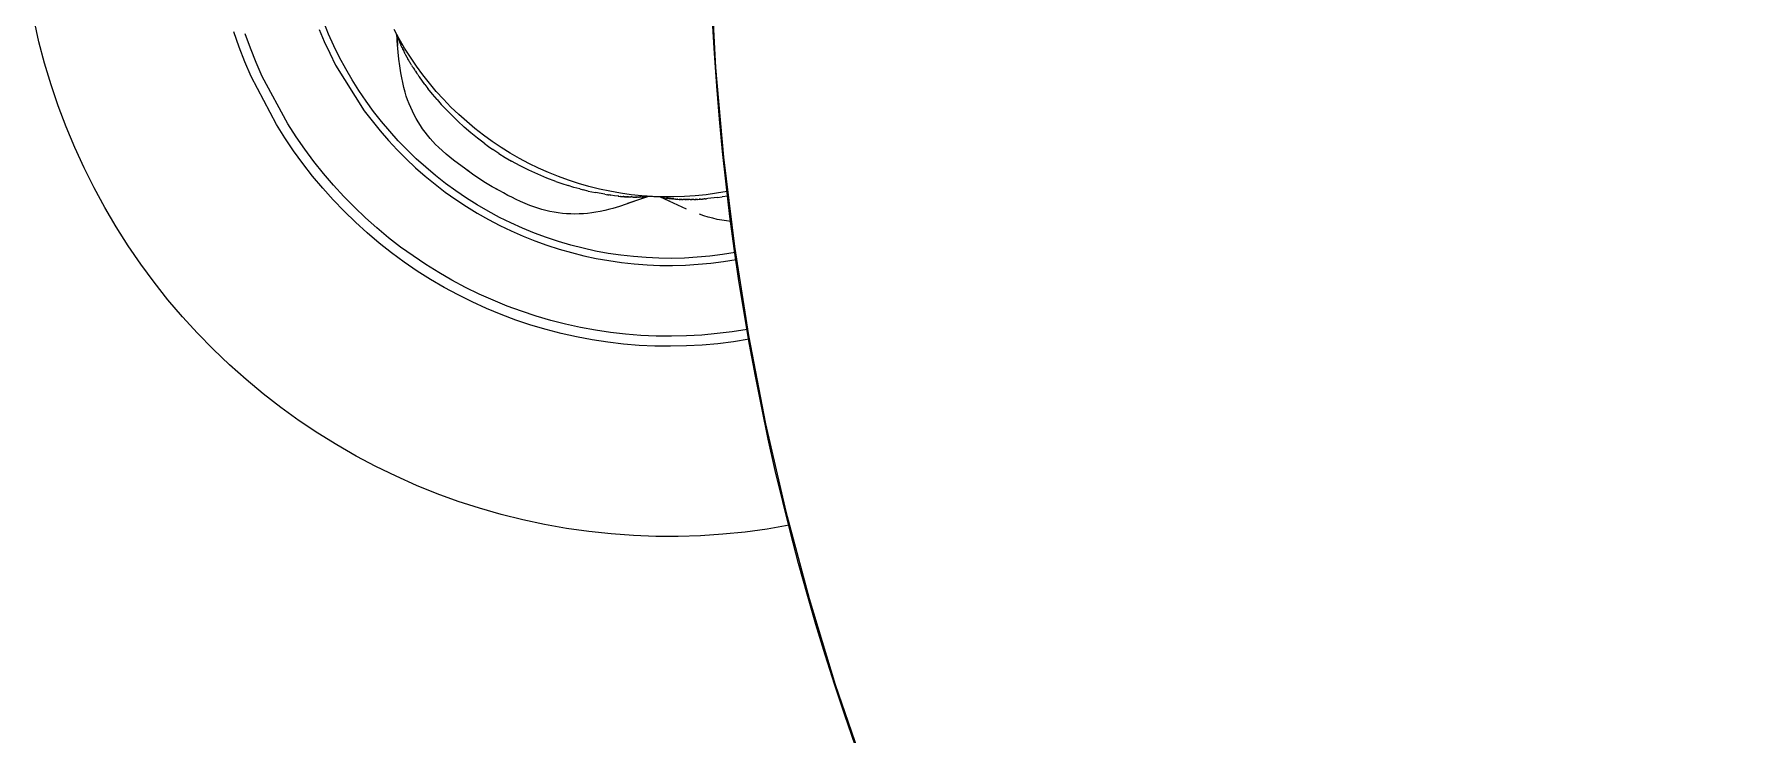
# Model space of a CAD drawing. Header units: inches. Extents: x -12 to 136, y -5 to 104.
# Drawn here: x 42.85 to 48.72, y 1.19 to 3.6 of the extents above; entities that cross this region are included whole.
import ezdxf

# ---------------------------------------------------------------- set-up
doc = ezdxf.new("R2010")
doc.units = ezdxf.units.IN
doc.layers.add('ZANO_R', color=7, linetype='Continuous', lineweight=0)

msp = doc.modelspace()

# ---------------------------------------------------------------- linework, layer by layer
at = {"layer": 'ZANO_R'}
for p, q in [((45.18515, 3.79217), (45.20135, 3.48276)), ((42.87089, 3.57227), (42.85391, 3.64743)), ((43.86872, 3.59824), (43.85191, 3.63931)), ((43.56042, 3.55385), (43.54227, 3.60563)), ((43.59899, 3.54983), (43.58092, 3.59957)), ((43.83546, 3.61463), (43.85312, 3.57305)), ((43.88695, 3.55779), (43.86872, 3.59824)), ((44.1119, 3.58213), (44.09441, 3.6147)), ((44.1036, 3.59419), (44.10274, 3.59849)), ((44.10362, 3.59413), (44.10362, 3.59419)), ((44.10362, 3.59413), (44.10363, 3.59409)), ((44.10434, 3.5848), (44.10362, 3.59409)), ((44.10364, 3.5942), (44.10363, 3.5942)), ((44.10363, 3.5942), (44.10363, 3.5942)), ((44.10363, 3.5942), (44.10363, 3.5942)), ((44.10363, 3.5942), (44.10363, 3.5942)), ((44.10363, 3.5942), (44.10363, 3.5942)), ((44.10363, 3.5942), (44.10363, 3.5942)), ((44.10365, 3.59421), (44.10364, 3.59421)), ((44.10364, 3.59421), (44.10364, 3.59421)), ((44.10364, 3.59421), (44.10364, 3.59421)), ((44.10364, 3.59421), (44.10364, 3.59421)), ((44.10364, 3.59421), (44.10364, 3.59421)), ((44.10364, 3.59421), (44.10364, 3.59421)), ((44.10364, 3.59421), (44.10364, 3.59421)), ((44.10364, 3.59421), (44.10364, 3.5942)), ((44.10364, 3.5942), (44.10364, 3.5942)), ((44.10366, 3.59422), (44.10365, 3.59422)), ((44.10365, 3.59422), (44.10365, 3.59422)), ((44.10365, 3.59422), (44.10365, 3.59422)), ((44.10365, 3.59422), (44.10365, 3.59422)), ((44.10365, 3.59422), (44.10365, 3.59422)), ((44.10365, 3.59422), (44.10365, 3.59421)), ((44.10365, 3.59421), (44.10365, 3.59421)), ((44.10367, 3.59422), (44.10366, 3.59422)), ((44.10366, 3.59422), (44.10366, 3.59422)), ((44.10366, 3.59422), (44.10366, 3.59422)), ((44.10366, 3.59422), (44.10366, 3.59422)), ((44.10366, 3.59422), (44.10366, 3.59422)), ((44.10366, 3.59422), (44.10366, 3.59422)), ((44.10366, 3.59422), (44.10366, 3.59422)), ((44.10368, 3.59422), (44.10367, 3.59422)), ((44.10367, 3.59422), (44.10367, 3.59422)), ((44.10367, 3.59422), (44.10367, 3.59422)), ((44.10367, 3.59422), (44.10367, 3.59422)), ((44.10367, 3.59422), (44.10367, 3.59422)), ((44.10367, 3.59422), (44.10367, 3.59422)), ((44.10369, 3.59422), (44.10368, 3.59422)), ((44.10368, 3.59422), (44.10368, 3.59422)), ((44.10368, 3.59422), (44.10368, 3.59422)), ((44.10368, 3.59422), (44.10368, 3.59422)), ((44.10368, 3.59422), (44.10368, 3.59422)), ((44.10368, 3.59422), (44.10368, 3.59422)), ((44.10368, 3.59422), (44.10368, 3.59422)), ((44.1037, 3.59422), (44.10369, 3.59422)), ((44.10369, 3.59422), (44.10369, 3.59422)), ((44.10369, 3.59422), (44.10369, 3.59422)), ((44.10369, 3.59422), (44.10369, 3.59422)), ((44.10369, 3.59422), (44.10369, 3.59422)), ((44.10369, 3.59422), (44.10369, 3.59422)), ((44.10369, 3.59422), (44.10369, 3.59422)), ((44.1037, 3.59421), (44.1037, 3.59422)), ((44.10371, 3.59421), (44.1037, 3.59421)), ((44.1037, 3.59421), (44.1037, 3.59421)), ((44.1037, 3.59421), (44.1037, 3.59421)), ((44.1037, 3.59421), (44.1037, 3.59421)), ((44.1037, 3.59421), (44.1037, 3.59421)), ((44.1037, 3.59421), (44.1037, 3.59421)), ((44.1037, 3.59421), (44.1037, 3.59421)), ((44.10371, 3.5942), (44.10371, 3.59421)), ((44.10371, 3.59421), (44.10371, 3.59421)), ((44.10371, 3.59419), (44.10371, 3.5942)), ((44.10371, 3.5942), (44.10371, 3.5942)), ((44.10371, 3.5942), (44.10371, 3.5942)), ((44.10371, 3.5942), (44.10371, 3.5942)), ((44.10371, 3.5942), (44.10371, 3.5942)), ((44.10371, 3.5942), (44.10371, 3.5942)), ((44.10371, 3.5942), (44.10371, 3.5942)), ((44.10371, 3.5942), (44.10371, 3.5942)), ((44.10372, 3.59419), (44.10371, 3.59419)), ((44.10371, 3.59419), (44.10371, 3.59419)), ((44.10371, 3.59419), (44.10391, 3.59407)), ((44.1041, 3.59357), (44.10399, 3.59405)), ((44.10409, 3.59357), (44.10411, 3.59348)), ((44.10417, 3.59329), (44.10412, 3.59348)), ((44.10423, 3.59307), (44.10418, 3.59326)), ((44.1043, 3.59282), (44.10425, 3.59299)), ((44.10495, 3.57591), (44.10434, 3.5848)), ((44.10439, 3.59255), (44.10435, 3.59269)), ((44.10449, 3.59225), (44.10445, 3.59235)), ((44.105, 3.5908), (44.10488, 3.59112)), ((44.10499, 3.5908), (44.10525, 3.59011)), ((44.10532, 3.58993), (44.10525, 3.59012)), ((44.10532, 3.58992), (44.10569, 3.58895)), ((44.10737, 3.55861), (44.10533, 3.58047)), ((44.10581, 3.58866), (44.10545, 3.5896)), ((44.10581, 3.58866), (44.10592, 3.58836)), ((44.10611, 3.58791), (44.10593, 3.58836)), ((44.1061, 3.58791), (44.10673, 3.58634)), ((44.10691, 3.5859), (44.10673, 3.58634)), ((44.10691, 3.5859), (44.10702, 3.58562)), ((44.1074, 3.58471), (44.10703, 3.58562)), ((44.10739, 3.58471), (44.10765, 3.5841)), ((44.10795, 3.58338), (44.10765, 3.5841)), ((44.10794, 3.58337), (44.10831, 3.58248)), ((44.10853, 3.58197), (44.10831, 3.58248)), ((44.10852, 3.58197), (44.11101, 3.57598)), ((44.11116, 3.57564), (44.11101, 3.57598)), ((44.13051, 3.55018), (44.1119, 3.58213)), ((42.89045, 3.49773), (42.87089, 3.57227)), ((43.58036, 3.50274), (43.56042, 3.55385)), ((43.61876, 3.50074), (43.59899, 3.54983)), ((43.85312, 3.57305), (43.87221, 3.53212)), ((43.87221, 3.53212), (43.8927, 3.49187)), ((43.90657, 3.51799), (43.88695, 3.55779)), ((43.92736, 3.47925), (43.90657, 3.51799)), ((44.106, 3.56125), (44.10495, 3.57591)), ((44.10807, 3.53656), (44.106, 3.56125)), ((44.10737, 3.55861), (44.10738, 3.55852)), ((44.11057, 3.51216), (44.10807, 3.53656)), ((44.11115, 3.57564), (44.11236, 3.57276)), ((44.11266, 3.57208), (44.11237, 3.57277)), ((44.11265, 3.57208), (44.11332, 3.5705)), ((44.11345, 3.57021), (44.11333, 3.5705)), ((44.11344, 3.57021), (44.11433, 3.56814)), ((44.11512, 3.56631), (44.11433, 3.56814)), ((44.11511, 3.56631), (44.11538, 3.5657)), ((44.11599, 3.56429), (44.11538, 3.5657)), ((44.11599, 3.56429), (44.11647, 3.56318)), ((44.11691, 3.56218), (44.11647, 3.56318)), ((44.11691, 3.56218), (44.11761, 3.56059)), ((44.11982, 3.5556), (44.11761, 3.56059)), ((44.11982, 3.5556), (44.12002, 3.55514)), ((44.12085, 3.55333), (44.12003, 3.55515)), ((44.12084, 3.55333), (44.12132, 3.55228)), ((44.1219, 3.55102), (44.12132, 3.55228)), ((44.12189, 3.55102), (44.12371, 3.54707)), ((44.12444, 3.54554), (44.12372, 3.54707)), ((44.12443, 3.54553), (44.12709, 3.53997)), ((44.12757, 3.539), (44.12709, 3.53997)), ((44.12756, 3.539), (44.12955, 3.53495)), ((44.13003, 3.53401), (44.12956, 3.53495)), ((44.13003, 3.53401), (44.13043, 3.53322)), ((44.13132, 3.53147), (44.13043, 3.53322)), ((44.15022, 3.51891), (44.13051, 3.55018)), ((44.13132, 3.53146), (44.13222, 3.5297)), ((44.1326, 3.52896), (44.13222, 3.5297)), ((44.1326, 3.52896), (44.13315, 3.52791)), ((44.13409, 3.52611), (44.13315, 3.52791)), ((44.13409, 3.52611), (44.13505, 3.52429)), ((44.13529, 3.52385), (44.13505, 3.52429)), ((44.13529, 3.52385), (44.13604, 3.52245)), ((44.13668, 3.52126), (44.13604, 3.52245)), ((44.13668, 3.52126), (44.13707, 3.52055)), ((44.13865, 3.51766), (44.13707, 3.52055)), ((44.13865, 3.51766), (44.13919, 3.51669)), ((44.171, 3.48833), (44.15022, 3.51891)), ((42.91257, 3.42392), (42.89045, 3.49773)), ((43.60206, 3.45235), (43.58036, 3.50274)), ((43.6402, 3.45235), (43.61876, 3.50074)), ((43.8927, 3.49187), (43.99153, 3.33424)), ((43.94948, 3.44126), (43.92736, 3.47925)), ((44.11352, 3.48853), (44.11057, 3.51216)), ((44.11707, 3.46499), (44.11352, 3.48853)), ((44.12753, 3.41449), (44.11707, 3.46499)), ((44.13955, 3.51604), (44.13919, 3.51669)), ((44.13955, 3.51604), (44.14028, 3.51473)), ((44.14103, 3.51339), (44.14028, 3.51473)), ((44.14103, 3.51339), (44.14142, 3.51272)), ((44.14316, 3.50967), (44.14142, 3.51272)), ((44.14316, 3.50967), (44.14375, 3.50864)), ((44.1441, 3.50805), (44.14375, 3.50865)), ((44.14409, 3.50805), (44.14495, 3.50658)), ((44.14567, 3.50536), (44.14495, 3.50658)), ((44.14567, 3.50536), (44.14619, 3.50448)), ((44.14746, 3.50236), (44.14619, 3.50448)), ((44.14745, 3.50236), (44.14874, 3.50022)), ((44.14892, 3.49993), (44.14874, 3.50022)), ((44.14891, 3.49993), (44.15004, 3.49807)), ((44.15058, 3.4972), (44.15005, 3.49807)), ((44.15058, 3.4972), (44.15137, 3.49591)), ((44.15409, 3.49155), (44.15137, 3.49591)), ((44.15409, 3.49155), (44.15547, 3.48935)), ((44.15574, 3.48893), (44.15547, 3.48935)), ((44.15574, 3.48892), (44.15686, 3.48716)), ((44.15752, 3.48613), (44.15686, 3.48716)), ((44.15752, 3.48613), (44.15826, 3.48497)), ((44.15968, 3.48277), (44.15826, 3.48497)), ((44.15968, 3.48277), (44.1604, 3.48167)), ((44.16117, 3.48049), (44.1604, 3.48167)), ((44.16117, 3.48049), (44.16403, 3.47613)), ((44.16496, 3.47474), (44.16403, 3.47614)), ((44.16496, 3.47474), (44.16551, 3.47391)), ((44.1669, 3.47184), (44.16551, 3.47391)), ((44.1669, 3.47183), (44.17088, 3.46595)), ((44.17137, 3.46524), (44.17088, 3.46595)), ((44.19283, 3.4585), (44.171, 3.48833)), ((44.17137, 3.46524), (44.17284, 3.46308)), ((44.17292, 3.46297), (44.17284, 3.46309)), ((44.17292, 3.46297), (44.17426, 3.46102)), ((44.17569, 3.45895), (44.17427, 3.46102)), ((44.17569, 3.45895), (44.17709, 3.45692)), ((45.20135, 3.48276), (45.22834, 3.17411)), ((42.93722, 3.35091), (42.91257, 3.42392)), ((43.68868, 3.28725), (43.60206, 3.45235)), ((43.72821, 3.28907), (43.6402, 3.45235)), ((43.97289, 3.40405), (43.94948, 3.44126)), ((43.99757, 3.36766), (43.97289, 3.40405)), ((44.13204, 3.39807), (44.12753, 3.41449)), ((44.17712, 3.45688), (44.17709, 3.45693)), ((44.17712, 3.45688), (44.17856, 3.45481)), ((44.18128, 3.45092), (44.17856, 3.45481)), ((44.18128, 3.45092), (44.18139, 3.45076)), ((44.19995, 3.42502), (44.1814, 3.45076)), ((44.21568, 3.42944), (44.19283, 3.4585)), ((44.19995, 3.42502), (44.21073, 3.41084)), ((44.22613, 3.39172), (44.21074, 3.41084)), ((44.23953, 3.40119), (44.21568, 3.42944)), ((44.26435, 3.37379), (44.23953, 3.40119)), ((42.96438, 3.2788), (42.93722, 3.35091)), ((44.02349, 3.33215), (43.99757, 3.36766)), ((44.13618, 3.3847), (44.13204, 3.39807)), ((44.14076, 3.37147), (44.13618, 3.3847)), ((44.14577, 3.35839), (44.14076, 3.37147)), ((44.1512, 3.34549), (44.14577, 3.35839)), ((44.15706, 3.33278), (44.1512, 3.34549)), ((44.24203, 3.37303), (44.22613, 3.39172)), ((44.24203, 3.37303), (44.25682, 3.35642)), ((44.25682, 3.35642), (44.27194, 3.34011)), ((44.2901, 3.34727), (44.26435, 3.37379)), ((44.31675, 3.32165), (44.2901, 3.34727)), ((43.71751, 3.24121), (43.68868, 3.28725)), ((43.75665, 3.24484), (43.72821, 3.28907)), ((43.99153, 3.33424), (44.01814, 3.29913)), ((44.01814, 3.29913), (44.04593, 3.26495)), ((44.05061, 3.29756), (44.02349, 3.33215)), ((44.07892, 3.26392), (44.05061, 3.29756)), ((44.16333, 3.32026), (44.15706, 3.33278)), ((44.17001, 3.30796), (44.16333, 3.32026)), ((44.17709, 3.29588), (44.17001, 3.30796)), ((44.18456, 3.28404), (44.17709, 3.29588)), ((44.19241, 3.27245), (44.18456, 3.28404)), ((44.29254, 3.31887), (44.27194, 3.34011)), ((44.31376, 3.29825), (44.29254, 3.31887)), ((44.33558, 3.27827), (44.31376, 3.29825)), ((44.34428, 3.29698), (44.31675, 3.32165)), ((44.37265, 3.27328), (44.34428, 3.29698)), ((42.99401, 3.20767), (42.96438, 3.2788)), ((43.7479, 3.1962), (43.71751, 3.24121)), ((43.78658, 3.20161), (43.75665, 3.24484)), ((44.04593, 3.26495), (44.07485, 3.23172)), ((44.07485, 3.23172), (44.10489, 3.19949)), ((44.10836, 3.23127), (44.07892, 3.26392)), ((44.13891, 3.19966), (44.10836, 3.23127)), ((44.20064, 3.26113), (44.19241, 3.27245)), ((44.20924, 3.25008), (44.20064, 3.26113)), ((44.2182, 3.23932), (44.20924, 3.25008)), ((44.2275, 3.22886), (44.2182, 3.23932)), ((44.23714, 3.21871), (44.2275, 3.22886)), ((44.35798, 3.25894), (44.33558, 3.27827)), ((44.38094, 3.24028), (44.35798, 3.25894)), ((44.40183, 3.25057), (44.37265, 3.27328)), ((44.40444, 3.22231), (44.38094, 3.24028)), ((44.43178, 3.2289), (44.40183, 3.25057)), ((44.46246, 3.20828), (44.43178, 3.2289)), ((43.02607, 3.1376), (42.99401, 3.20767)), ((43.77983, 3.15226), (43.7479, 3.1962)), ((43.81797, 3.15942), (43.78658, 3.20161)), ((44.10489, 3.19949), (44.136, 3.1683)), ((44.136, 3.1683), (44.16815, 3.13818)), ((44.17054, 3.16912), (44.13891, 3.19966)), ((44.2032, 3.13968), (44.17054, 3.16912)), ((44.24712, 3.20889), (44.23714, 3.21871)), ((44.27304, 3.18517), (44.24712, 3.20889)), ((44.2859, 3.17437), (44.27304, 3.18517)), ((44.29902, 3.16388), (44.2859, 3.17437)), ((44.40444, 3.22231), (44.4194, 3.21147)), ((44.4194, 3.21147), (44.43457, 3.20093)), ((44.45451, 3.18775), (44.43457, 3.20094)), ((44.45451, 3.18775), (44.47659, 3.17398)), ((44.49384, 3.18873), (44.46246, 3.20828)), ((44.47659, 3.17398), (44.49905, 3.16083)), ((44.52588, 3.17029), (44.49384, 3.18873)), ((44.55854, 3.15297), (44.52588, 3.17029)), ((45.22834, 3.17411), (45.26607, 2.86658)), ((43.06053, 3.06868), (43.02607, 3.1376)), ((43.81324, 3.10944), (43.77983, 3.15226)), ((43.84811, 3.0678), (43.81324, 3.10944)), ((43.85078, 3.11832), (43.81797, 3.15942)), ((43.88496, 3.07837), (43.85078, 3.11832)), ((44.16815, 3.13818), (44.2013, 3.10917)), ((44.2013, 3.10917), (44.23542, 3.08129)), ((44.23685, 3.11139), (44.2032, 3.13968)), ((44.27145, 3.08428), (44.23685, 3.11139)), ((44.35352, 3.12406), (44.29902, 3.16388)), ((44.36369, 3.11623), (44.34179, 3.13227)), ((44.35466, 3.12326), (44.35352, 3.12406)), ((44.35487, 3.12311), (44.35466, 3.12326)), ((44.35489, 3.1231), (44.35487, 3.12311)), ((44.35488, 3.12311), (44.3549, 3.1231)), ((44.3549, 3.1231), (44.35489, 3.1231)), ((44.3549, 3.1231), (44.3549, 3.1231)), ((44.3549, 3.1231), (44.3549, 3.1231)), ((44.3549, 3.1231), (44.3549, 3.1231)), ((44.3549, 3.1231), (44.3549, 3.1231)), ((44.3549, 3.1231), (44.3549, 3.1231)), ((44.3549, 3.1231), (44.3549, 3.1231)), ((44.3549, 3.1231), (44.3549, 3.1231)), ((44.3549, 3.1231), (44.3549, 3.1231)), ((44.3549, 3.1231), (44.3549, 3.1231)), ((44.3861, 3.10092), (44.36369, 3.11623)), ((44.52851, 3.14479), (44.49905, 3.16083)), ((44.5585, 3.12975), (44.52851, 3.14479)), ((44.58898, 3.11574), (44.5585, 3.12975)), ((44.59178, 3.13679), (44.55854, 3.15297)), ((44.61992, 3.10277), (44.58898, 3.11574)), ((44.62556, 3.12178), (44.59178, 3.13679)), ((44.65985, 3.10795), (44.62556, 3.12178)), ((44.69459, 3.09532), (44.65985, 3.10795)), ((43.09735, 3.00098), (43.06053, 3.06868)), ((43.88439, 3.02738), (43.84811, 3.0678)), ((43.92049, 3.0396), (43.88496, 3.07837)), ((44.23542, 3.08129), (44.27046, 3.05459)), ((44.27046, 3.05459), (44.30638, 3.02909)), ((44.30697, 3.05837), (44.27145, 3.08428)), ((44.34337, 3.0337), (44.30697, 3.05837)), ((44.409, 3.08636), (44.3861, 3.10092)), ((44.43238, 3.07256), (44.409, 3.08636)), ((44.4562, 3.05955), (44.43238, 3.07256)), ((44.44514, 3.06587), (44.44313, 3.06702)), ((44.47088, 3.05132), (44.44514, 3.06587)), ((44.48604, 3.04312), (44.47088, 3.05132)), ((44.65128, 3.09086), (44.61992, 3.10277)), ((44.65128, 3.09086), (44.67231, 3.0835)), ((44.67231, 3.0835), (44.69351, 3.07661)), ((44.71353, 3.07058), (44.69351, 3.07661)), ((44.72975, 3.0839), (44.69459, 3.09532)), ((44.73367, 3.06499), (44.71353, 3.07058)), ((44.76529, 3.07371), (44.72975, 3.0839)), ((44.73367, 3.06499), (44.74501, 3.06206)), ((44.76226, 3.05795), (44.74502, 3.06207)), ((44.76226, 3.05795), (44.78832, 3.0525)), ((44.80116, 3.06476), (44.76529, 3.07371)), ((44.82006, 3.0468), (44.78832, 3.05251)), ((44.83731, 3.05706), (44.80116, 3.06476)), ((44.87372, 3.05062), (44.83731, 3.05706)), ((44.91032, 3.04545), (44.87372, 3.05062)), ((45.2051, 3.05015), (45.16848, 3.04509)), ((45.24152, 3.05649), (45.2051, 3.05015)), ((43.13648, 2.9346), (43.09735, 3.00098)), ((43.92204, 2.98823), (43.88439, 3.02738)), ((43.95731, 3.00206), (43.92049, 3.0396)), ((43.99539, 2.9658), (43.95731, 3.00206)), ((44.30638, 3.02909), (44.34315, 3.00483)), ((44.34315, 3.00483), (44.38072, 2.98182)), ((44.38059, 3.01031), (44.34337, 3.0337)), ((44.41859, 2.9882), (44.38059, 3.01031)), ((44.49915, 3.03632), (44.48604, 3.04312)), ((44.51417, 3.02889), (44.49915, 3.03632)), ((44.52935, 3.02181), (44.51417, 3.02889)), ((44.56169, 3.00835), (44.52935, 3.02181)), ((44.57524, 3.00326), (44.56169, 3.00835)), ((44.58897, 2.99865), (44.57524, 3.00326)), ((44.60284, 2.9945), (44.58897, 2.99865)), ((44.61684, 2.99083), (44.60284, 2.9945)), ((44.63097, 2.98764), (44.61684, 2.99083)), ((44.82013, 2.99121), (44.80351, 2.98758)), ((44.82006, 3.0468), (44.82968, 3.04524)), ((44.83664, 2.99532), (44.82013, 2.99121)), ((44.83132, 3.04499), (44.82968, 3.04525)), ((44.83132, 3.04499), (44.83327, 3.04469)), ((44.83388, 3.0446), (44.83327, 3.04469)), ((44.83387, 3.04459), (44.83515, 3.0444)), ((44.83894, 3.04384), (44.83515, 3.04441)), ((44.8477, 2.99832), (44.83664, 2.99532)), ((44.83895, 3.04384), (44.84031, 3.04365)), ((44.85317, 3.0419), (44.84031, 3.04364)), ((44.87044, 3.00499), (44.8477, 2.99832)), ((44.86606, 3.04039), (44.85317, 3.0419)), ((44.86606, 3.04039), (44.86718, 3.04027)), ((44.86843, 3.04014), (44.86718, 3.04027)), ((44.86843, 3.04014), (44.87366, 3.03963)), ((44.89301, 3.01219), (44.87044, 3.00499)), ((44.87537, 3.03948), (44.87366, 3.03963)), ((44.87536, 3.03947), (44.87686, 3.03934)), ((44.87762, 3.03928), (44.87686, 3.03935)), ((44.87762, 3.03928), (44.88319, 3.03883)), ((44.88419, 3.03876), (44.88319, 3.03883)), ((44.88419, 3.03875), (44.88524, 3.03868)), ((44.88736, 3.03853), (44.88524, 3.03868)), ((44.88736, 3.03853), (44.88937, 3.0384)), ((44.89048, 3.03833), (44.88937, 3.0384)), ((44.89048, 3.03833), (44.8924, 3.03822)), ((44.8935, 3.03816), (44.8924, 3.03822)), ((44.95244, 3.03334), (44.89301, 3.01219)), ((44.8935, 3.03815), (44.8954, 3.03805)), ((44.89648, 3.038), (44.8954, 3.03805)), ((44.89648, 3.038), (44.89837, 3.03791)), ((44.96647, 3.03857), (44.89801, 3.01509)), ((44.8994, 3.03786), (44.89837, 3.03791)), ((44.8994, 3.03786), (44.9013, 3.03778)), ((44.90229, 3.03774), (44.9013, 3.03778)), ((44.90229, 3.03774), (44.90706, 3.03758)), ((44.90778, 3.03756), (44.90706, 3.03758)), ((44.90778, 3.03755), (44.9099, 3.0375)), ((44.91131, 3.03747), (44.9099, 3.0375)), ((44.94708, 3.04156), (44.91032, 3.04545)), ((44.91131, 3.03746), (44.9127, 3.03743)), ((44.91477, 3.0374), (44.9127, 3.03744)), ((44.91477, 3.03739), (44.91548, 3.03738)), ((44.91813, 3.03736), (44.91548, 3.03739)), ((44.91813, 3.03734), (44.92359, 3.03731)), ((44.92447, 3.03732), (44.92359, 3.03732)), ((44.92447, 3.03731), (44.92621, 3.03731)), ((44.92753, 3.03733), (44.92621, 3.03732)), ((44.92753, 3.03731), (44.92877, 3.03732)), ((44.93051, 3.03734), (44.92877, 3.03733)), ((44.93051, 3.03733), (44.93128, 3.03733)), ((44.93337, 3.03736), (44.93128, 3.03734)), ((44.93337, 3.03735), (44.93375, 3.03735)), ((44.93615, 3.03739), (44.93375, 3.03736)), ((44.93615, 3.03738), (44.93848, 3.03742)), ((44.93884, 3.03743), (44.93848, 3.03742)), ((44.93884, 3.03742), (44.94073, 3.03746)), ((44.94143, 3.03747), (44.94073, 3.03746)), ((44.94143, 3.03747), (44.94291, 3.0375)), ((44.94392, 3.03752), (44.94291, 3.0375)), ((44.94392, 3.03752), (44.94702, 3.03759)), ((44.94746, 3.03761), (44.94702, 3.0376)), ((44.98396, 3.03894), (44.94708, 3.04156)), ((44.94746, 3.0376), (44.94896, 3.03765)), ((44.94966, 3.03767), (44.94896, 3.03765)), ((44.94966, 3.03767), (44.95081, 3.0377)), ((44.95174, 3.03773), (44.95081, 3.0377)), ((44.95174, 3.03773), (44.95427, 3.03782)), ((44.96697, 3.03863), (44.95244, 3.03334)), ((44.95459, 3.03783), (44.95427, 3.03782)), ((44.95459, 3.03783), (44.95509, 3.03784)), ((44.95547, 3.03786), (44.95509, 3.03785)), ((44.95547, 3.03786), (44.95589, 3.03787)), ((44.9563, 3.03789), (44.95589, 3.03787)), ((44.9563, 3.03788), (44.95743, 3.03792)), ((44.9579, 3.03794), (44.95743, 3.03792)), ((44.9579, 3.03793), (44.95885, 3.03797)), ((44.9595, 3.038), (44.95885, 3.03797)), ((44.9595, 3.03799), (44.96142, 3.03808)), ((44.96168, 3.0381), (44.96142, 3.03808)), ((44.96168, 3.03809), (44.96254, 3.03814)), ((44.96296, 3.03817), (44.96254, 3.03815)), ((44.96296, 3.03817), (44.96305, 3.03818)), ((44.96451, 3.0383), (44.96305, 3.03818)), ((44.96499, 3.03835), (44.9648, 3.03833)), ((44.96539, 3.0384), (44.96516, 3.03837)), ((44.96574, 3.03845), (44.96548, 3.03842)), ((44.96604, 3.0385), (44.96578, 3.03846)), ((44.96651, 3.0386), (44.96615, 3.03852)), ((44.96667, 3.03865), (44.96663, 3.03864)), ((44.96667, 3.03864), (44.96675, 3.03867)), ((44.96796, 3.03907), (44.96676, 3.03868)), ((44.96705, 3.03866), (44.96698, 3.03863)), ((44.96702, 3.03875), (44.96702, 3.03875)), ((44.96702, 3.03875), (44.96702, 3.03875)), ((44.96702, 3.03875), (44.96703, 3.03875)), ((44.96703, 3.03875), (44.96703, 3.03875)), ((44.96703, 3.03875), (44.96703, 3.03875)), ((44.96703, 3.03875), (44.96703, 3.03875)), ((44.96703, 3.03875), (44.96703, 3.03875)), ((44.96703, 3.03875), (44.96704, 3.03875)), ((44.96704, 3.03875), (44.96704, 3.03875)), ((44.96704, 3.03875), (44.96704, 3.03875)), ((44.96704, 3.03875), (44.96704, 3.03874)), ((44.96704, 3.03874), (44.96704, 3.03874)), ((44.96704, 3.03874), (44.96705, 3.03874)), ((44.96705, 3.03874), (44.96705, 3.03874)), ((44.96705, 3.03874), (44.96705, 3.03874)), ((44.96705, 3.03874), (44.96705, 3.03874)), ((44.96705, 3.03874), (44.96705, 3.03874)), ((44.96705, 3.03874), (44.96706, 3.03874)), ((44.96705, 3.03866), (44.96708, 3.03868)), ((44.96706, 3.03874), (44.96706, 3.03874)), ((44.96706, 3.03874), (44.96706, 3.03874)), ((44.96706, 3.03874), (44.96706, 3.03874)), ((44.96706, 3.03874), (44.96706, 3.03873)), ((44.96706, 3.03873), (44.96706, 3.03873)), ((44.96706, 3.03873), (44.96706, 3.03873)), ((44.96706, 3.03873), (44.96707, 3.03873)), ((44.96707, 3.03873), (44.96707, 3.03873)), ((44.96707, 3.03873), (44.96707, 3.03873)), ((44.96707, 3.03873), (44.96707, 3.03873)), ((44.96707, 3.03873), (44.96707, 3.03872)), ((44.96707, 3.03872), (44.96707, 3.03872)), ((44.96707, 3.03872), (44.96707, 3.03872)), ((44.96707, 3.03872), (44.96708, 3.03872)), ((44.96827, 3.03906), (44.96708, 3.03867)), ((44.96708, 3.03872), (44.96708, 3.03872)), ((44.96708, 3.03872), (44.96708, 3.03872)), ((44.96708, 3.03872), (44.96708, 3.03871)), ((44.96708, 3.03871), (44.96708, 3.03871)), ((44.96708, 3.03871), (44.96708, 3.03871)), ((44.96708, 3.03871), (44.96708, 3.03871)), ((44.96708, 3.03871), (44.96708, 3.03871)), ((44.96708, 3.03871), (44.96708, 3.03871)), ((44.96708, 3.03871), (44.96708, 3.0387)), ((44.96708, 3.0387), (44.96708, 3.0387)), ((44.96708, 3.0387), (44.96708, 3.0387)), ((44.96708, 3.0387), (44.96708, 3.0387)), ((44.96708, 3.0387), (44.96708, 3.0387)), ((44.96708, 3.0387), (44.96708, 3.03869)), ((44.96708, 3.03869), (44.96708, 3.03869)), ((44.96708, 3.03869), (44.96708, 3.03869)), ((44.96708, 3.03869), (44.96708, 3.03869)), ((44.96708, 3.03869), (44.96708, 3.03869)), ((44.96708, 3.03869), (44.96708, 3.03868)), ((44.96708, 3.03868), (44.96708, 3.03868)), ((44.96708, 3.03868), (44.96708, 3.03868)), ((44.96917, 3.03943), (44.96796, 3.03907)), ((44.96946, 3.03942), (44.96827, 3.03906)), ((44.97039, 3.03975), (44.96917, 3.03943)), ((44.97067, 3.03973), (44.96946, 3.03942)), ((44.98899, 3.03852), (44.97016, 3.0396)), ((45.0209, 3.0376), (44.98396, 3.03894)), ((45.00784, 3.03776), (44.98899, 3.03852)), ((45.01199, 3.03636), (45.00784, 3.03776)), ((45.012, 3.03643), (45.01199, 3.03642)), ((45.01199, 3.03642), (45.01199, 3.03642)), ((45.01199, 3.03642), (45.01199, 3.03642)), ((45.01199, 3.03642), (45.01199, 3.03642)), ((45.01199, 3.03642), (45.01199, 3.03642)), ((45.01199, 3.03642), (45.01199, 3.03642)), ((45.01199, 3.03642), (45.01199, 3.03641)), ((45.01199, 3.03641), (45.01199, 3.03641)), ((45.01199, 3.03641), (45.01199, 3.03641)), ((45.01199, 3.03641), (45.01199, 3.03641)), ((45.01199, 3.03641), (45.01199, 3.03641)), ((45.01199, 3.03641), (45.01199, 3.03641)), ((45.01199, 3.03641), (45.01199, 3.03641)), ((45.01199, 3.03641), (45.01199, 3.0364)), ((45.01199, 3.0364), (45.01199, 3.0364)), ((45.01199, 3.0364), (45.012, 3.0364)), ((45.01201, 3.03644), (45.012, 3.03644)), ((45.012, 3.03644), (45.012, 3.03644)), ((45.012, 3.03644), (45.012, 3.03644)), ((45.012, 3.03644), (45.012, 3.03644)), ((45.012, 3.03644), (45.012, 3.03644)), ((45.012, 3.03644), (45.012, 3.03644)), ((45.012, 3.03644), (45.012, 3.03644)), ((45.012, 3.03644), (45.012, 3.03643)), ((45.012, 3.03643), (45.012, 3.03643)), ((45.012, 3.03643), (45.012, 3.03643)), ((45.012, 3.03643), (45.012, 3.03643)), ((45.012, 3.03643), (45.012, 3.03643)), ((45.012, 3.03643), (45.012, 3.03643)), ((45.012, 3.03643), (45.012, 3.03643)), ((45.012, 3.0364), (45.012, 3.0364)), ((45.012, 3.0364), (45.012, 3.0364)), ((45.012, 3.0364), (45.012, 3.0364)), ((45.012, 3.0364), (45.012, 3.0364)), ((45.012, 3.0364), (45.012, 3.03639)), ((45.012, 3.03639), (45.012, 3.03639)), ((45.012, 3.03639), (45.012, 3.03639)), ((45.012, 3.03639), (45.012, 3.03639)), ((45.012, 3.03639), (45.012, 3.03639)), ((45.012, 3.03639), (45.012, 3.03639)), ((45.01206, 3.03634), (45.012, 3.03638)), ((45.01202, 3.03645), (45.01201, 3.03645)), ((45.01201, 3.03645), (45.01201, 3.03645)), ((45.01201, 3.03645), (45.01201, 3.03645)), ((45.01201, 3.03645), (45.01201, 3.03645)), ((45.01201, 3.03645), (45.01201, 3.03645)), ((45.01201, 3.03645), (45.01201, 3.03645)), ((45.01201, 3.03645), (45.01201, 3.03645)), ((45.01201, 3.03645), (45.01201, 3.03644)), ((45.01203, 3.03646), (45.01202, 3.03646)), ((45.01202, 3.03646), (45.01202, 3.03646)), ((45.01202, 3.03646), (45.01202, 3.03646)), ((45.01202, 3.03646), (45.01202, 3.03645)), ((45.01202, 3.03645), (45.01202, 3.03645)), ((45.01202, 3.03645), (45.01202, 3.03645)), ((45.01202, 3.03645), (45.01202, 3.03645)), ((45.01204, 3.03646), (45.01203, 3.03646)), ((45.01203, 3.03646), (45.01203, 3.03646)), ((45.01203, 3.03646), (45.01203, 3.03646)), ((45.01203, 3.03646), (45.01203, 3.03646)), ((45.01203, 3.03646), (45.01203, 3.03646)), ((45.01203, 3.03646), (45.01203, 3.03646)), ((45.01205, 3.03646), (45.01204, 3.03646)), ((45.01204, 3.03646), (45.01204, 3.03646)), ((45.01204, 3.03646), (45.01204, 3.03646)), ((45.01204, 3.03646), (45.01204, 3.03646)), ((45.01204, 3.03646), (45.01204, 3.03646)), ((45.01204, 3.03646), (45.01204, 3.03646)), ((45.01204, 3.03646), (45.01204, 3.03646)), ((45.01205, 3.03646), (45.01225, 3.03656)), ((45.01205, 3.03646), (45.01205, 3.03646)), ((45.01206, 3.03635), (45.01209, 3.03633)), ((45.10081, 2.99527), (45.01209, 3.03633)), ((45.01278, 3.03648), (45.01231, 3.03663)), ((45.01278, 3.03647), (45.01286, 3.03645)), ((45.01305, 3.0364), (45.01286, 3.03645)), ((45.01328, 3.03634), (45.01309, 3.03639)), ((45.01353, 3.03628), (45.01336, 3.03632)), ((45.0138, 3.03622), (45.01366, 3.03625)), ((45.01411, 3.03616), (45.01401, 3.03618)), ((45.01562, 3.03587), (45.01529, 3.03593)), ((45.01562, 3.03587), (45.01634, 3.03575)), ((45.01655, 3.03572), (45.01634, 3.03575)), ((45.01654, 3.03571), (45.01757, 3.03555)), ((45.01789, 3.03551), (45.01689, 3.03566)), ((45.01789, 3.0355), (45.0182, 3.03545)), ((45.01868, 3.03539), (45.0182, 3.03546)), ((45.01868, 3.03538), (45.02035, 3.03514)), ((45.02082, 3.03508), (45.02035, 3.03515)), ((45.02082, 3.03508), (45.02113, 3.03504)), ((45.05787, 3.03755), (45.0209, 3.0376)), ((45.0221, 3.03491), (45.02113, 3.03504)), ((45.0221, 3.0349), (45.02275, 3.03481)), ((45.02353, 3.03471), (45.02275, 3.03482)), ((45.02353, 3.03471), (45.02449, 3.03458)), ((45.02504, 3.03451), (45.02449, 3.03458)), ((45.04469, 3.02183), (45.02474, 3.031)), ((45.02504, 3.03451), (45.03147, 3.03367)), ((45.03183, 3.03363), (45.03147, 3.03367)), ((45.03183, 3.03362), (45.03493, 3.03323)), ((45.03567, 3.03314), (45.03493, 3.03324)), ((45.03567, 3.03314), (45.03737, 3.03293)), ((45.03768, 3.0329), (45.03737, 3.03294)), ((45.03768, 3.03289), (45.03992, 3.03262)), ((45.04189, 3.0324), (45.03992, 3.03263)), ((45.04189, 3.03239), (45.04255, 3.03231)), ((45.04408, 3.03214), (45.04255, 3.03232)), ((45.04408, 3.03213), (45.04528, 3.032)), ((45.04469, 3.02183), (45.04478, 3.0218)), ((45.04637, 3.03188), (45.04528, 3.032)), ((45.04636, 3.03188), (45.04809, 3.03169)), ((45.05352, 3.03111), (45.04809, 3.03169)), ((45.05352, 3.03111), (45.05402, 3.03106)), ((45.056, 3.03086), (45.05402, 3.03106)), ((45.056, 3.03086), (45.05714, 3.03075)), ((45.05852, 3.03062), (45.05714, 3.03075)), ((45.09482, 3.03878), (45.05787, 3.03755)), ((45.05852, 3.03061), (45.06285, 3.03022)), ((45.06455, 3.03008), (45.06285, 3.03023)), ((45.06455, 3.03007), (45.07069, 3.02959)), ((45.07177, 3.02952), (45.07069, 3.02959)), ((45.07177, 3.02951), (45.07627, 3.02922)), ((45.07732, 3.02916), (45.07627, 3.02922)), ((45.07732, 3.02915), (45.07821, 3.0291)), ((45.08017, 3.029), (45.07821, 3.02911)), ((45.08017, 3.029), (45.08215, 3.0289)), ((45.08298, 3.02886), (45.08215, 3.0289)), ((45.08298, 3.02886), (45.08416, 3.02881)), ((45.08619, 3.02872), (45.08416, 3.02881)), ((45.08619, 3.02872), (45.08825, 3.02865)), ((45.08875, 3.02863), (45.08825, 3.02865)), ((45.08875, 3.02863), (45.09033, 3.02858)), ((45.09169, 3.02854), (45.09033, 3.02858)), ((45.09169, 3.02854), (45.0925, 3.02852)), ((45.0958, 3.02845), (45.0925, 3.02852)), ((45.1317, 3.0413), (45.09482, 3.03878)), ((45.0958, 3.02845), (45.09691, 3.02843)), ((45.09765, 3.02841), (45.09691, 3.02843)), ((45.09765, 3.02841), (45.09915, 3.02839)), ((45.10068, 3.02838), (45.09915, 3.02839)), ((45.10068, 3.02838), (45.10146, 3.02837)), ((45.10497, 3.02836), (45.10146, 3.02837)), ((45.10497, 3.02835), (45.10615, 3.02835)), ((45.10683, 3.02836), (45.10615, 3.02836)), ((45.10683, 3.02836), (45.10854, 3.02836)), ((45.10996, 3.02838), (45.10854, 3.02837)), ((45.10996, 3.02837), (45.11098, 3.02838)), ((45.11345, 3.02842), (45.11098, 3.02839)), ((45.11345, 3.02842), (45.11594, 3.02846)), ((45.11628, 3.02847), (45.11594, 3.02847)), ((45.11628, 3.02847), (45.11845, 3.02852)), ((45.11948, 3.02855), (45.11845, 3.02852)), ((45.11948, 3.02855), (45.12099, 3.02859)), ((45.12613, 3.02876), (45.12099, 3.02859)), ((45.12613, 3.02876), (45.12873, 3.02886)), ((45.12922, 3.02888), (45.12873, 3.02886)), ((45.12922, 3.02888), (45.13131, 3.02897)), ((45.13253, 3.02903), (45.13131, 3.02897)), ((45.16848, 3.04509), (45.1317, 3.0413)), ((45.13253, 3.02902), (45.13391, 3.02909)), ((45.13652, 3.02922), (45.13391, 3.02909)), ((45.13652, 3.02922), (45.13784, 3.02929)), ((45.13925, 3.02936), (45.13784, 3.02929)), ((45.13925, 3.02936), (45.14445, 3.02966)), ((45.14611, 3.02977), (45.14445, 3.02967)), ((45.14611, 3.02977), (45.14711, 3.02983)), ((45.1496, 3.03), (45.14711, 3.02984)), ((45.1496, 3.03), (45.15669, 3.0305)), ((45.15755, 3.03057), (45.15669, 3.03051)), ((45.15755, 3.03057), (45.16015, 3.03077)), ((45.16029, 3.03078), (45.16015, 3.03077)), ((45.1603, 3.03078), (45.16265, 3.03097)), ((45.16516, 3.03117), (45.16265, 3.03097)), ((45.16516, 3.03117), (45.16761, 3.03137)), ((45.16767, 3.03138), (45.16761, 3.03137)), ((45.16767, 3.03137), (45.17018, 3.03158)), ((45.1749, 3.032), (45.17018, 3.03159)), ((45.1749, 3.03199), (45.1751, 3.03201)), ((45.20667, 3.03521), (45.1751, 3.03202)), ((45.20667, 3.03521), (45.22435, 3.03746)), ((45.24344, 3.04038), (45.22435, 3.03746)), ((43.17788, 2.86961), (43.13648, 2.9346)), ((43.96101, 2.9504), (43.92204, 2.98823)), ((44.00126, 2.91394), (43.96101, 2.9504)), ((44.03469, 2.93086), (43.99539, 2.9658)), ((44.38072, 2.98182), (44.41905, 2.9601)), ((44.45733, 2.96742), (44.41859, 2.9882)), ((44.41905, 2.9601), (44.45809, 2.93969)), ((44.49677, 2.94799), (44.45733, 2.96742)), ((44.45809, 2.93969), (44.4978, 2.92061)), ((44.53685, 2.92993), (44.49677, 2.94799)), ((44.64519, 2.98493), (44.63097, 2.98764)), ((44.6595, 2.98271), (44.64519, 2.98493)), ((44.67387, 2.98098), (44.6595, 2.98271)), ((44.6883, 2.97974), (44.67387, 2.98098)), ((44.70276, 2.979), (44.6883, 2.97974)), ((44.71723, 2.97875), (44.70276, 2.979)), ((44.73171, 2.97899), (44.71723, 2.97875)), ((44.74617, 2.97973), (44.73171, 2.97899)), ((44.7606, 2.98096), (44.74617, 2.97973)), ((44.77497, 2.98268), (44.7606, 2.98096)), ((44.78928, 2.98489), (44.77497, 2.98268)), ((44.80351, 2.98758), (44.78928, 2.98489)), ((45.16122, 2.97269), (45.14616, 2.97779)), ((45.17645, 2.9681), (45.16122, 2.97269)), ((45.19182, 2.96402), (45.17645, 2.9681)), ((45.20732, 2.96045), (45.19182, 2.96402)), ((45.22293, 2.95741), (45.20732, 2.96045)), ((45.23863, 2.95488), (45.22293, 2.95741)), ((45.25441, 2.95288), (45.23863, 2.95488)), ((44.04275, 2.87888), (44.00126, 2.91394)), ((44.07515, 2.89728), (44.03469, 2.93086)), ((44.08541, 2.84527), (44.04275, 2.87888)), ((44.11673, 2.86509), (44.07515, 2.89728)), ((44.4978, 2.92061), (44.53813, 2.90289)), ((44.57753, 2.91326), (44.53685, 2.92993)), ((44.53813, 2.90289), (44.57904, 2.88654)), ((44.61876, 2.898), (44.57753, 2.91326)), ((44.57904, 2.88654), (44.62048, 2.87159)), ((44.66049, 2.88417), (44.61876, 2.898)), ((44.70268, 2.87179), (44.66049, 2.88417)), ((43.2215, 2.80609), (43.17788, 2.86961)), ((44.12921, 2.81314), (44.08541, 2.84527)), ((44.15939, 2.83434), (44.11673, 2.86509)), ((44.20306, 2.80506), (44.15939, 2.83434)), ((44.62048, 2.87159), (44.6624, 2.85806)), ((44.6624, 2.85806), (44.70476, 2.84595)), ((44.74526, 2.86086), (44.70268, 2.87179)), ((44.70476, 2.84595), (44.7475, 2.83528)), ((44.7882, 2.85142), (44.74526, 2.86086)), ((44.7475, 2.83528), (44.79058, 2.82607)), ((44.83144, 2.84345), (44.7882, 2.85142)), ((44.79058, 2.82607), (44.83395, 2.81832)), ((44.87492, 2.83698), (44.83144, 2.84345)), ((44.83395, 2.81832), (44.87756, 2.81205)), ((44.9186, 2.83202), (44.87492, 2.83698)), ((44.96243, 2.82856), (44.9186, 2.83202)), ((45.00635, 2.82661), (44.96243, 2.82856)), ((45.05031, 2.82618), (45.00635, 2.82661)), ((45.09426, 2.82726), (45.05031, 2.82618)), ((45.13815, 2.82985), (45.09426, 2.82726)), ((45.18192, 2.83396), (45.13815, 2.82985)), ((45.22553, 2.83957), (45.18192, 2.83396)), ((45.18522, 2.80979), (45.22892, 2.81542)), ((45.26891, 2.84668), (45.22553, 2.83957)), ((45.22892, 2.81542), (45.27239, 2.82252)), ((45.26607, 2.86658), (45.31451, 2.56055)), ((43.26728, 2.7441), (43.2215, 2.80609)), ((44.17408, 2.78254), (44.12921, 2.81314)), ((44.21998, 2.75351), (44.17408, 2.78254)), ((44.24771, 2.77728), (44.20306, 2.80506)), ((44.29328, 2.75104), (44.24771, 2.77728)), ((44.87756, 2.81205), (44.92135, 2.80726)), ((44.92135, 2.80726), (44.96528, 2.80395)), ((44.96528, 2.80395), (45.0093, 2.80213)), ((45.0093, 2.80213), (45.05335, 2.80181)), ((45.05335, 2.80181), (45.09739, 2.80298)), ((45.09739, 2.80298), (45.14136, 2.80564)), ((45.14136, 2.80564), (45.18522, 2.80979)), ((43.31517, 2.68373), (43.26728, 2.7441)), ((44.26685, 2.72607), (44.21998, 2.75351)), ((44.31464, 2.70025), (44.26685, 2.72607)), ((44.33972, 2.72636), (44.29328, 2.75104)), ((44.36329, 2.6761), (44.31464, 2.70025)), ((44.38696, 2.70328), (44.33972, 2.72636)), ((44.43497, 2.68183), (44.38696, 2.70328)), ((43.36511, 2.62505), (43.31517, 2.68373)), ((44.41274, 2.65364), (44.36329, 2.6761)), ((44.46293, 2.63289), (44.41274, 2.65364)), ((44.48368, 2.66202), (44.43497, 2.68183)), ((44.53304, 2.64388), (44.48368, 2.66202)), ((44.58298, 2.62743), (44.53304, 2.64388)), ((43.41705, 2.56813), (43.36511, 2.62505)), ((44.51381, 2.61387), (44.46293, 2.63289)), ((44.56531, 2.59662), (44.51381, 2.61387)), ((44.61737, 2.58115), (44.56531, 2.59662)), ((44.63346, 2.61269), (44.58298, 2.62743)), ((44.66994, 2.56749), (44.61737, 2.58115)), ((44.68441, 2.59968), (44.63346, 2.61269)), ((44.73577, 2.58842), (44.68441, 2.59968)), ((44.78749, 2.5789), (44.73577, 2.58842)), ((45.31081, 2.58174), (45.25888, 2.57343)), ((43.47092, 2.51304), (43.41705, 2.56813)), ((44.72294, 2.55563), (44.66994, 2.56749)), ((44.77632, 2.54561), (44.72294, 2.55563)), ((44.83002, 2.53743), (44.77632, 2.54561)), ((44.8395, 2.57116), (44.78749, 2.5789)), ((44.88396, 2.5311), (44.83002, 2.53743)), ((44.89174, 2.56519), (44.8395, 2.57116)), ((44.93809, 2.52664), (44.88396, 2.5311)), ((44.94416, 2.561), (44.89174, 2.56519)), ((44.99234, 2.52403), (44.93809, 2.52664)), ((44.99669, 2.5586), (44.94416, 2.561)), ((45.04665, 2.5233), (44.99234, 2.52403)), ((45.04927, 2.55799), (44.99669, 2.5586)), ((45.10095, 2.52443), (45.04665, 2.5233)), ((45.10184, 2.55917), (45.04927, 2.55799)), ((45.15518, 2.52743), (45.10095, 2.52443)), ((45.15434, 2.56214), (45.10184, 2.55917)), ((45.20671, 2.5669), (45.15434, 2.56214)), ((45.20928, 2.53229), (45.15518, 2.52743)), ((45.25888, 2.57343), (45.20671, 2.5669)), ((45.26317, 2.53901), (45.20928, 2.53229)), ((45.31681, 2.54759), (45.26317, 2.53901)), ((45.31451, 2.56055), (45.37359, 2.2564)), ((43.52666, 2.45983), (43.47092, 2.51304)), ((43.5842, 2.40858), (43.52666, 2.45983)), ((43.64348, 2.35934), (43.5842, 2.40858)), ((43.70442, 2.31218), (43.64348, 2.35934)), ((43.76695, 2.26715), (43.70442, 2.31218)), ((43.83099, 2.2243), (43.76695, 2.26715)), ((45.37359, 2.2564), (45.44323, 1.9545)), ((43.89647, 2.18368), (43.83099, 2.2243)), ((43.96332, 2.14535), (43.89647, 2.18368)), ((44.03145, 2.10935), (43.96332, 2.14535)), ((44.10078, 2.07571), (44.03145, 2.10935)), ((44.17123, 2.04449), (44.10078, 2.07571)), ((44.24271, 2.01572), (44.17123, 2.04449)), ((44.31515, 1.98943), (44.24271, 2.01572)), ((44.38844, 1.96566), (44.31515, 1.98943)), ((44.46252, 1.94442), (44.38844, 1.96566)), ((44.53728, 1.92576), (44.46252, 1.94442)), ((45.44323, 1.9545), (45.52337, 1.6552)), ((44.61264, 1.90968), (44.53728, 1.92576)), ((44.68851, 1.89621), (44.61264, 1.90968)), ((44.7648, 1.88537), (44.68851, 1.89621)), ((44.84142, 1.87717), (44.7648, 1.88537)), ((44.91828, 1.87161), (44.84142, 1.87717)), ((45.22625, 1.87595), (45.14936, 1.87088)), ((45.30291, 1.88367), (45.22625, 1.87595)), ((45.37927, 1.89402), (45.30291, 1.88367)), ((45.45523, 1.90701), (45.37927, 1.89402)), ((44.99528, 1.86871), (44.91828, 1.87161)), ((45.07234, 1.86847), (44.99528, 1.86871)), ((45.14936, 1.87088), (45.07234, 1.86847)), ((45.52337, 1.6552), (45.61389, 1.35889)), ((45.61389, 1.35889), (45.7147, 1.06591))]:
    msp.add_line(p, q, dxfattribs=at)
msp.add_circle((54.0626, 4.10196), 8.88285, dxfattribs=at)

doc.saveas('drawing.dxf')
